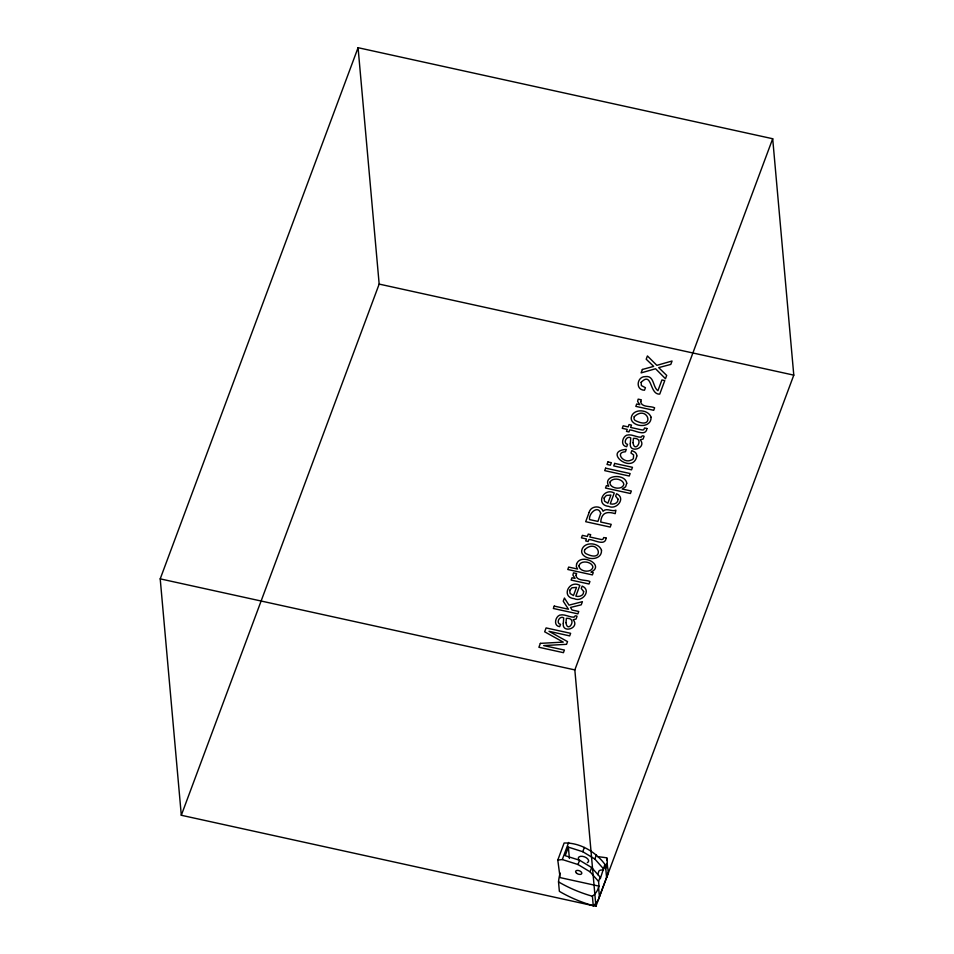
<?xml version="1.0" encoding="UTF-8"?>
<svg xmlns="http://www.w3.org/2000/svg" width="954" height="954" viewBox="0 0 954 954"><rect width="100%" height="100%" fill="white"/><g stroke="black" fill="none" stroke-linecap="round" stroke-linejoin="round"><path stroke-width="1.43" d="M160.212 578.863L358.072 47.7L772.692 138.735L793.788 375.137L595.928 906.3L181.308 815.265L160.212 578.863L574.833 669.911L595.928 906.3M181.308 815.265L379.167 284.089L358.072 47.7M574.833 669.911L772.692 138.735M560.153 873.041A74.185 60.245 -5.1 0 0 558.519 881.878L559.366 891.346A139.773 113.502 -5.1 0 0 593.257 905.716L592.41 896.247A20.272 16.468 -5.1 0 0 598.575 887.208L598.981 886.147L560.105 877.608L557.78 860.091L564.136 843.014C579.817 842.477 595.654 851.803 604.908 864.348L605.337 869.07L605.73 868.009A20.272 16.468 -5.1 0 0 606.72 857.837A139.773 113.502 -5.1 0 0 597.8 856.68M557.78 860.091L562.311 859.542L568.667 842.465M603.322 868.617L594.843 859.017L582.763 851.719L568.381 847.152L565.197 855.69L579.579 860.258L591.671 867.556L600.138 877.143L600.281 878.729L604.908 864.348M598.981 886.147L598.552 881.413L590.073 871.825L577.993 864.527L579.579 860.258M582.763 851.719L584.349 847.462M590.073 871.825L591.671 867.556M594.843 859.017L596.429 854.748M597.657 874.639L598.563 872.206A5.426 2.957 20.4 0 1 603.465 870.191M598.552 881.413L600.138 877.143M593.257 905.716A20.272 16.468 -5.1 0 0 599.422 896.677L606.577 877.477A20.272 16.468 -5.1 0 0 607.567 867.305L607.197 863.251M379.167 284.089L793.788 375.137M562.311 859.542L577.993 864.527M606.72 857.837L606.959 860.544M605.73 868.009L606.577 877.477M598.575 887.208L599.422 896.677M568.381 847.152L569.395 858.457M592.41 896.247A139.773 113.502 -5.1 0 1 558.519 881.878M578.529 859.327A5.426 2.957 20.4 0 1 584.54 856.859A5.426 2.957 20.4 0 1 587.33 862.643M578.947 565.794C579.34 571.947 591.635 573.437 592.935 567.034C591.993 561.465 580.473 559.736 578.947 565.794M601.509 550.255C601.986 560.022 587.938 560.713 582.894 554.703A7.727 6.273 -5.1 0 1 581.713 550.613C583.347 541.192 598.873 542.182 601.509 550.255M651.057 417.232C651.546 426.998 637.499 427.69 632.454 421.68A7.727 6.273 -5.1 0 1 631.274 417.578C632.896 408.169 648.434 409.159 651.057 417.232M576.013 575.238C576.478 581.427 586.102 579.472 589.918 581.535L589 584.003L571.112 580.08L571.995 577.73L575.083 578.41L572.901 575.083L573.473 572.853L576.645 573.545L576.013 575.238M583.645 591.528C583.979 595.618 579.138 597.204 575.834 596.155L579.853 585.362C569.073 579.352 560.69 597.299 574.236 598.671C582.238 602.666 591.957 590.252 582.155 586.09L581.248 588.523L583.645 591.528M618.037 499.192C618.371 503.295 613.541 504.869 610.238 503.819L614.257 493.027C603.465 487.029 595.081 504.964 608.628 506.347C616.63 510.342 626.349 497.916 616.546 493.755L615.64 496.187L618.037 499.192M640.73 401.527C641.195 407.704 650.807 405.76 654.623 407.811L653.705 410.292L635.829 406.368L636.7 404.019L639.788 404.687L637.606 401.372L638.178 399.13L641.35 399.833L640.73 401.527M563.301 623.284C561.751 634.1 580.426 628.09 573.139 619.695L576.049 619.063L577.075 616.248C575.238 615.318 574.916 615.938 574.117 617.202C569.276 617.357 564.446 613.684 559.616 615.163C555.049 617.166 553.403 625.943 559.664 626.671L560.523 624.369C555.443 623.356 559.664 615.032 563.719 617.87L563.301 623.284M626.742 483.261L625.609 486.814L622.211 489.02L631.345 491.024L630.415 493.504L605.492 488.031L606.398 485.622L608.759 486.146C602.081 474.889 625.383 473.017 626.742 483.261M630.332 443.312C628.793 454.128 647.456 448.118 640.182 439.722L643.091 439.09L644.117 436.276C642.28 435.346 641.959 435.966 641.16 437.23C636.318 437.385 631.488 433.712 626.659 435.191C622.091 437.194 620.446 445.971 626.706 446.699L627.565 444.397C622.485 443.383 626.706 435.048 630.761 437.898L630.332 443.312M636.819 455.94C633.194 475.39 602.034 451.242 626.313 449.37L625.419 451.779C614.495 452.208 623.833 463.882 630.928 460.15A3.864 3.136 -5.1 0 0 633.396 458.528L633.623 454.927L630.952 452.995L631.846 450.586L634.66 451.981A6.428 5.223 -5.1 0 1 636.676 454.831L636.819 455.94M606.124 538.032C605.218 546.809 593.46 539.344 588.892 539.499L588.141 541.49L585.696 540.954L586.436 538.962L581.439 537.865L582.369 535.361L587.366 536.458L588.236 534.109L590.693 534.645L589.822 536.995L601.485 539.559L602.94 539.308L603.751 537.519L606.124 538.032M646.931 428.489C646.025 437.266 634.267 429.801 629.688 429.956L628.948 431.947L626.492 431.411L627.243 429.419L622.246 428.322L623.177 425.818L628.173 426.915L629.044 424.566L631.5 425.102L630.63 427.452L642.292 430.015L643.735 429.765L644.558 427.976L646.931 428.489M565.996 622.664C567.558 634.35 578.386 617.524 566.366 618.347L565.996 622.664M633.039 442.692C634.601 454.366 645.429 437.54 633.408 438.375L633.039 442.692M610 482.092C608.998 488.484 622.521 490.797 623.856 484.238C622.962 478.693 612.575 477.06 610 482.092M600.698 513.324L597.931 521.421L589.548 519.584C588.535 513.467 598.063 504.594 600.698 513.324M576.574 564.076L576.335 566.664L577.575 569.037L568.679 567.081L567.785 569.49L592.386 574.892L593.245 572.615L590.955 572.114C605.611 565.257 580.867 552.151 576.574 564.076M584.707 549.707L584.444 550.792A4.281 3.482 -5.1 0 0 585.577 553.463C606.458 564.291 598.432 536.863 584.707 549.707M641.148 382.339L641.374 385.559L645.429 387.706L644.499 390.222C635.066 390.055 636.95 376.436 645.238 376.615C654.48 375.172 652.524 387.074 657.926 390.711L661.933 379.954L664.771 380.586L659.739 394.097C649.233 394.861 652.464 370.689 641.148 382.339M634.255 416.683L633.993 417.769A4.281 3.482 -5.1 0 0 635.137 420.44C656.006 431.268 647.981 403.84 634.255 416.683M569.705 590.311L570.134 593.507L573.473 595.558L576.526 587.378L571.971 587.783L569.705 590.311M604.097 497.988L604.526 501.172L607.865 503.235L610.918 495.054L606.362 495.448L604.097 497.988M540.358 643.366L538.903 647.277L563.42 652.667L564.398 650.056L543.685 645.584L566.533 644.32L567.535 641.613L549.003 631.309L569.669 635.901L570.635 633.313L546.105 627.923L544.662 631.798L563.254 642.114L540.358 643.366M554.238 606.1L553.356 608.485L577.874 613.863L578.756 611.49L572.042 610.011L570.516 607.436L581.236 604.824L582.417 601.664L569.013 605.158L564.422 598.051L563.242 601.211L568.477 609.236L554.238 606.1M589.167 512.346L585.684 521.695L610.202 527.073L611.216 524.342L600.71 522.029C601.545 512.25 607.269 511.261 615.199 513.657L615.902 510.187C611.884 512.131 606.553 507.361 603.047 511.272C601.103 504.881 590.478 505.811 589.167 512.346M605.623 468.164L604.705 470.632L629.223 476.022L630.141 473.542L605.623 468.164M607.936 461.927L607.006 464.443L610.405 465.194L611.347 462.678L607.936 461.927M642.376 369.472L641.1 372.895L655.577 368.745L665.463 378.738L666.691 375.435L658.689 367.624L670.805 364.404L672.069 361.006L656.853 365.346L647.42 355.949L646.204 359.205L653.681 366.384L642.376 369.472M614.674 463.405L613.732 465.922L631.524 469.833L632.466 467.317L614.674 463.405M576.621 873.268A3.256 1.777 20.4 0 0 581.749 873.566A3.256 1.777 20.4 0 0 577.73 870.406A3.256 1.777 20.4 0 0 576.621 873.268"/></g></svg>
